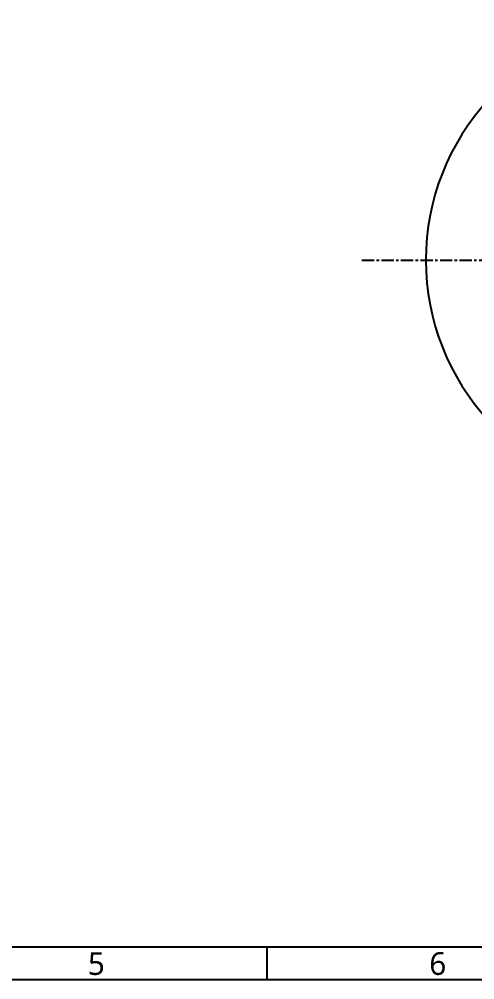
# Model space of a CAD drawing. Header units: millimetres. Extents: x 5828 to 6704, y 123 to 421.
# Drawn here: x 6508 to 6578.1, y 123.6 to 271.4 of the extents above; entities that cross this region are included whole.
import ezdxf
from ezdxf.enums import TextEntityAlignment as Align

# ---------------------------------------------------------------- set-up
doc = ezdxf.new("R2010")
doc.units = ezdxf.units.MM
doc.linetypes.add('CENTER', pattern=[0.6, 0.375, -0.075, 0.075, -0.075])
for name, color, linetype in [('中心线', 7, 'Continuous'), ('多重引线', 7, 'Continuous'), ('尺寸标注', 7, 'Continuous'), ('模板', 7, 'Continuous'), ('运动范围', 7, 'Continuous')]:
    doc.layers.add(name, color=color, linetype=linetype)
doc.styles.add('微软雅黑', font='msyh.ttc', dxfattribs={"height": 1.5})
doc.dimstyles.new('尺寸标注_1_15比例', dxfattribs={"dimtxt": 1.5, "dimasz": 1.25, "dimexe": 0.5, "dimexo": 0.4, "dimgap": 0.5, "dimtad": 1, "dimdec": 1, "dimlfac": 15, "dimdsep": 46, "dimtxsty": '微软雅黑', "dimcen": 0.09, "dimadec": 0, "dimazin": 0, "dimtp": 0.01, "dimtm": 0.01, "dimtfac": 1, "dimtdec": 1, "dimtofl": 0, "dimtmove": 0, "dimatfit": 3, "dimfxl": 1, "dimtolj": 1, "dimarcsym": 0})

# ---------------------------------------------------------------- blocks, each defined once
blk = doc.blocks.new('图纸页')
at = {"layer": '模板', "color": 2}
blk.add_line((6546.16, 123.62), (6546.16, 128.62), dxfattribs=at)
for points in [[(6283.66, 123.62), (6283.66, 420.62), (6703.66, 420.62), (6703.66, 123.62)], [(6308.66, 128.62), (6308.66, 415.62), (6698.66, 415.62), (6698.66, 128.62)]]:
    blk.add_lwpolyline(points, close=True, dxfattribs=at)
at = {"layer": '模板', "color": 2, "style": '微软雅黑'}
for s, p in [('5', (6519.91, 126.12)), ('6', (6572.41, 126.12))]:
    blk.add_text(s, height=3.5, dxfattribs=at).set_placement(p, align=Align.MIDDLE_CENTER)
for tag, height, p in [('编号', 4, (6669.32, 150.51)), ('当前页', 1.67, (6668.11, 141.19)), ('总页数', 1.67, (6673.32, 141.19)), ('比例', 1.67, (6628.66, 133.62))]:
    blk.add_attdef(tag, text='', height=height, dxfattribs=at).set_placement(p, align=Align.MIDDLE)
blk = doc.blocks.new('*D964')
at = {"layer": 'Defpoints', "color": 0}
for p in [(6599.87, 245.08), (6642.78, 240.68), (6560.75, 234.37), (6606.95, 234.37), (6651.96, 234.37)]:
    blk.add_point(p, dxfattribs=at)
at = {"layer": '尺寸标注', "color": 0, "lineweight": -2}
blk.add_arc((6606.91, 234.37), 12.82, 15.5792, 174.4115, dxfattribs=at)
at = {"layer": '尺寸标注', "color": 0}
for points in [[(6619.06, 237.76), (6619.47, 237.86), (6619.54, 236.59)], [(6593.95, 235.62), (6594.36, 235.6), (6594.09, 234.37)]]:
    blk.add_solid(points, dxfattribs=at)
at = {"layer": '尺寸标注', "color": 0, "insert": (6607.38, 248.46), "char_height": 1.5, "attachment_point": 5, "rotation": 358.1233, "style": '微软雅黑'}
blk.add_mtext('\\A1;-\\A1;170%%d', dxfattribs=at)
blk = doc.blocks.new('*D965')
at = {"layer": 'Defpoints', "color": 0}
for p in [(6560.75, 234.37), (6606.95, 234.37), (6651.96, 234.37), (6642.78, 228.05), (6600.09, 223.89)]:
    blk.add_point(p, dxfattribs=at)
at = {"layer": '尺寸标注', "color": 0, "lineweight": -2}
blk.add_arc((6606.98, 234.37), 12.54, 185.7157, 344.275, dxfattribs=at)
at = {"layer": '尺寸标注', "color": 0}
for points in [[(6594.72, 233.13), (6594.3, 233.11), (6594.45, 234.37)], [(6619.25, 230.92), (6618.85, 231.01), (6619.33, 232.19)]]:
    blk.add_solid(points, dxfattribs=at)
at = {"layer": '尺寸标注', "color": 0, "insert": (6606, 223.15), "char_height": 1.5, "attachment_point": 5, "rotation": 354.9953, "style": '微软雅黑'}
blk.add_mtext('\\A1;+\\A1;170%%d', dxfattribs=at)

msp = doc.modelspace()

# ---------------------------------------------------------------- linework, layer by layer
at = {"layer": '中心线', "linetype": 'CENTER', "ltscale": 5}
msp.add_line((6560.7519, 234.3658), (6651.9644, 234.3658), dxfattribs=at)
at = {"layer": '运动范围', "color": 0}
msp.add_arc((6606.9481, 234.3658), 36.38, 10, 350, dxfattribs=at)

# ---------------------------------------------------------------- block references
at = {"layer": '多重引线'}
msp.add_blockref('图纸页', (0, 0), dxfattribs=at)

# ---------------------------------------------------------------- dimensions: what is measured, and where the dimension line sits
at = {"layer": '尺寸标注'}
for base, line2, text, picture, middle in [((6599.8696, 245.0776), ((6642.7754, 240.6831), (6606.9481, 234.3718)), '\\A1;-<>', '*D964', (6607.3339, 247.1795)), ((6600.0932, 223.893), ((6642.7754, 228.0485), (6606.9481, 234.3718)), '\\A1;+<>', '*D965', (6605.8885, 221.8781))]:
    dim = msp.add_angular_dim_2l(base=base, line1=((6560.7519, 234.3658), (6651.9644, 234.3658)), line2=line2, text=text, dimstyle='尺寸标注_1_15比例', override={"dimtxsty": '微软雅黑'}, dxfattribs=at)
    dim.commit()
    dim.dimension.update_dxf_attribs({"geometry": picture, "text_midpoint": middle, "dimtype": 162})

doc.saveas('drawing.dxf')
